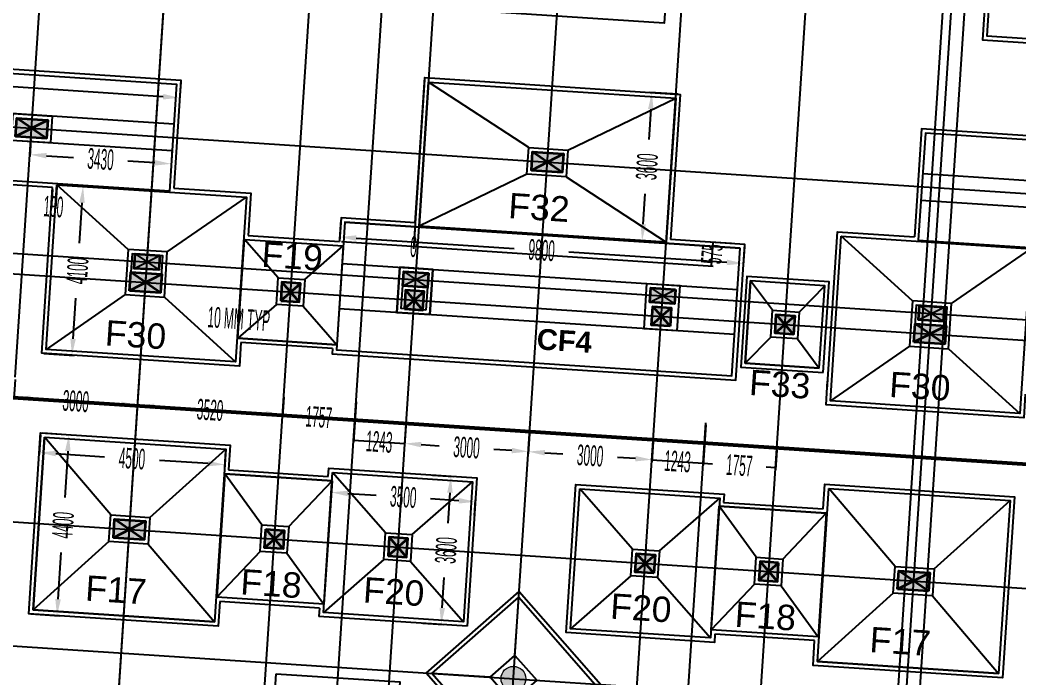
# Model space of a CAD drawing. Header units: millimetres. Extents: x -3092162 to 4513894, y -12317808 to 1849994.
# Drawn here: x 434178.37 to 434202.59, y -5893687.68 to -5893671.73 of the extents above; entities that cross this region are included whole.
import ezdxf

# ---------------------------------------------------------------- set-up
doc = ezdxf.new("R2010")
doc.units = ezdxf.units.MM
doc.header["$LTSCALE"] = 2
doc.header["$MEASUREMENT"] = 0
doc.header["$PDMODE"] = 34
doc.header["$PDSIZE"] = 500
doc.layers.add('cent lines', color=161, linetype='Continuous')
doc.layers.add('sree dim', color=7, linetype='Continuous')
for name, color, linetype, lineweight in [('col 1', 11, 'Continuous', 20), ('coloumn', 10, 'Continuous', 35), ('FOUNDATIONS', 250, 'Continuous', 25), ('LINE', 250, 'Continuous', 20)]:
    doc.layers.add(name, color=color, linetype=linetype, lineweight=lineweight)
doc.styles.add('250', font='ARIALN.TTF', dxfattribs={"width": 0.5, "height": 150})
doc.styles.add('style3', font='arialbi.ttf')
doc.dimstyles.new('250', dxfattribs={"dimscale": 0, "dimtxt": 150, "dimasz": 50, "dimexe": 50, "dimexo": 50, "dimgap": 50, "dimtad": 1, "dimdec": 0, "dimzin": 0, "dimdsep": 46, "dimtxsty": '250', "dimblk": 'OBLIQUE', "dimcen": 100, "dimdle": 50, "dimclrd": 256, "dimclre": 256, "dimclrt": 256, "dimadec": 0, "dimazin": 2, "dimtfac": 1, "dimtdec": 0, "dimtofl": 0, "dimtmove": 1, "dimatfit": 0, "dimfxl": 50, "dimtolj": 1, "dimtzin": 0, "dimlwd": -1, "dimlwe": -1, "dimarcsym": 1})

# ---------------------------------------------------------------- blocks, each defined once
blk = doc.blocks.new('2')
at = {"layer": 'coloumn', "ltscale": 100}
blk.add_hatch(color=252, dxfattribs=at).paths.add_polyline_path([(-2341844.5, -6255844), (-2341394.5, -6255844), (-2341394.5, -6255394), (-2341844.5, -6255394)])
at = {"layer": 'coloumn', "color": 252, "ltscale": 100}
for p, q in [((-2341844.5, -6255394), (-2341394.5, -6255844)), ((-2341394.5, -6255394), (-2341844.5, -6255844))]:
    blk.add_line(p, q, dxfattribs=at)
blk.add_lwpolyline([(-2341844.5, -6255844), (-2341394.5, -6255844), (-2341394.5, -6255394), (-2341844.5, -6255394)], close=True, dxfattribs=at)
blk = doc.blocks.new('A$C59DD3E4C')
at = {"layer": 'coloumn', "ltscale": 100}
blk.add_hatch(color=252, dxfattribs=at).paths.add_polyline_path([(450, 750), (0, 750), (0, 0), (450, 0)])
at = {"layer": 'coloumn', "color": 252, "ltscale": 100}
for p, q in [((0, 750), (450, 750)), ((0, 0), (0, 750)), ((450, 750), (450, 0)), ((450, 0), (0, 0))]:
    blk.add_line(p, q, dxfattribs=at)
blk.add_lwpolyline([(450, 750), (0, 0), (0, 750), (450, 0)], dxfattribs=at)
blk = doc.blocks.new('1')
at = {"layer": 'coloumn', "ltscale": 100}
blk.add_hatch(color=256, dxfattribs=at).paths.add_polyline_path([(-2340612, -6246414), (-2340262, -6246414), (-2340262, -6245814), (-2340612, -6245814)])
at = {"layer": 'coloumn', "lineweight": 25, "ltscale": 100}
for p, q in [((-2340262, -6245814), (-2340612, -6246414)), ((-2340612, -6245814), (-2340262, -6246414))]:
    blk.add_line(p, q, dxfattribs=at)
at = {"layer": 'coloumn', "ltscale": 100}
blk.add_lwpolyline([(-2340612, -6246414), (-2340262, -6246414), (-2340262, -6245814), (-2340612, -6245814)], close=True, dxfattribs=at)
blk = doc.blocks.new('*D407')
at = {"layer": 'Defpoints', "color": 0, "linetype": 'Continuous', "ltscale": 100, "transparency": 16777216}
for p in [(-2362016, -7841974), (-2365516, -7842354), (-2362016, -7842354)]:
    blk.add_point(p, dxfattribs=at)
at = {"layer": 'FOUNDATIONS', "ltscale": 100, "transparency": 16777216}
for p, q in [((-2365516, -7842304), (-2365516, -7841924)), ((-2362016, -7842304), (-2362016, -7841924)), ((-2365116, -7841974), (-2364428, -7841974)), ((-2362416, -7841974), (-2363104, -7841974))]:
    blk.add_line(p, q, dxfattribs=at)
at = {"layer": 'FOUNDATIONS', "linetype": 'Continuous', "ltscale": 100, "transparency": 16777216}
for points in [[(-2365116, -7841907), (-2365116, -7842041), (-2365516, -7841974)], [(-2362416, -7841907), (-2362416, -7842041), (-2362016, -7841974)]]:
    blk.add_solid(points, dxfattribs=at)
at = {"layer": 'FOUNDATIONS', "linetype": 'Continuous', "lineweight": 25, "ltscale": 100, "transparency": 16777216, "insert": (-2363766, -7841974), "char_height": 500, "attachment_point": 5, "style": '250'}
blk.add_mtext('\\A1;3500', dxfattribs=at)
blk = doc.blocks.new('*D408')
at = {"layer": 'Defpoints', "color": 0, "linetype": 'Continuous', "ltscale": 100, "transparency": 16777216}
for p in [(-2363148, -7841393), (-2363148, -7844993), (-2362648, -7844993)]:
    blk.add_point(p, dxfattribs=at)
at = {"layer": 'FOUNDATIONS', "ltscale": 100, "transparency": 16777216}
for p, q in [((-2363098, -7841393), (-2362598, -7841393)), ((-2362648, -7841793), (-2362648, -7842531)), ((-2362648, -7844593), (-2362648, -7843855)), ((-2363098, -7844993), (-2362598, -7844993))]:
    blk.add_line(p, q, dxfattribs=at)
at = {"layer": 'FOUNDATIONS', "linetype": 'Continuous', "ltscale": 100, "transparency": 16777216}
for points in [[(-2362715, -7841793), (-2362582, -7841793), (-2362648, -7841393)], [(-2362715, -7844593), (-2362582, -7844593), (-2362648, -7844993)]]:
    blk.add_solid(points, dxfattribs=at)
at = {"layer": 'FOUNDATIONS', "linetype": 'Continuous', "lineweight": 25, "ltscale": 100, "transparency": 16777216, "insert": (-2362648, -7843193), "char_height": 500, "attachment_point": 5, "rotation": 90, "style": '250'}
blk.add_mtext('\\A1;3600', dxfattribs=at)
blk = doc.blocks.new('*D457')
at = {"layer": 'Defpoints', "color": 0, "linetype": 'Continuous', "ltscale": 100, "transparency": 16777216}
for p in [(-2372636, -7840993), (-2368136, -7841093), (-2368136, -7841473)]:
    blk.add_point(p, dxfattribs=at)
at = {"layer": 'FOUNDATIONS', "ltscale": 100, "transparency": 16777216}
for p, q in [((-2372636, -7841043), (-2372636, -7841523)), ((-2368136, -7841143), (-2368136, -7841523)), ((-2372236, -7841473), (-2371054, -7841473)), ((-2368536, -7841473), (-2369718, -7841473))]:
    blk.add_line(p, q, dxfattribs=at)
at = {"layer": 'FOUNDATIONS', "linetype": 'Continuous', "ltscale": 100, "transparency": 16777216}
for points in [[(-2372236, -7841406), (-2372236, -7841540), (-2372636, -7841473)], [(-2368536, -7841406), (-2368536, -7841540), (-2368136, -7841473)]]:
    blk.add_solid(points, dxfattribs=at)
at = {"layer": 'FOUNDATIONS', "linetype": 'Continuous', "lineweight": 25, "ltscale": 100, "transparency": 16777216, "insert": (-2370386, -7841473), "char_height": 500, "attachment_point": 5, "style": '250'}
blk.add_mtext('\\A1;4500', dxfattribs=at)
blk = doc.blocks.new('*D458')
at = {"layer": 'Defpoints', "color": 0, "linetype": 'Continuous', "ltscale": 100, "transparency": 16777216}
for p in [(-2372636, -7840993), (-2372636, -7845393), (-2371950, -7845393)]:
    blk.add_point(p, dxfattribs=at)
at = {"layer": 'FOUNDATIONS', "ltscale": 100, "transparency": 16777216}
for p, q in [((-2372586, -7840993), (-2371900, -7840993)), ((-2371950, -7841393), (-2371950, -7842525)), ((-2371950, -7844993), (-2371950, -7843861)), ((-2372586, -7845393), (-2371900, -7845393))]:
    blk.add_line(p, q, dxfattribs=at)
at = {"layer": 'FOUNDATIONS', "linetype": 'Continuous', "ltscale": 100, "transparency": 16777216}
for points in [[(-2372017, -7841393), (-2371883, -7841393), (-2371950, -7840993)], [(-2372017, -7844993), (-2371883, -7844993), (-2371950, -7845393)]]:
    blk.add_solid(points, dxfattribs=at)
at = {"layer": 'FOUNDATIONS', "linetype": 'Continuous', "lineweight": 25, "ltscale": 100, "transparency": 16777216, "insert": (-2371950, -7843193), "char_height": 500, "attachment_point": 5, "rotation": 90, "style": '250'}
blk.add_mtext('\\A1;4400', dxfattribs=at)
blk = doc.blocks.new('*D569')
at = {"layer": 'Defpoints', "color": 0, "linetype": 'Continuous', "ltscale": 100, "transparency": 16777216}
for p in [(-2372736, -7835043), (-2372636, -7834968), (-2372736, -7835505)]:
    blk.add_point(p, dxfattribs=at)
at = {"layer": 'FOUNDATIONS', "ltscale": 100, "transparency": 16777216}
for p, q in [((-2372736, -7835093), (-2372736, -7835555)), ((-2372636, -7835018), (-2372636, -7835555)), ((-2372636, -7835505), (-2372736, -7835505))]:
    blk.add_line(p, q, dxfattribs=at)
at = {"layer": 'FOUNDATIONS', "linetype": 'Continuous', "lineweight": 25, "ltscale": 100, "transparency": 16777216, "insert": (-2372686, -7835505), "char_height": 500, "attachment_point": 5, "style": '250'}
blk.add_mtext('\\A1;100', dxfattribs=at)
blk = doc.blocks.new('*D570')
at = {"layer": 'Defpoints', "color": 0, "linetype": 'Continuous', "ltscale": 100, "transparency": 16777216}
for p in [(-2372636, -7834968), (-2372736, -7839068), (-2372002, -7839068)]:
    blk.add_point(p, dxfattribs=at)
at = {"layer": 'FOUNDATIONS', "ltscale": 100, "transparency": 16777216}
for p, q in [((-2372586, -7834968), (-2371952, -7834968)), ((-2372002, -7835368), (-2372002, -7836350)), ((-2372002, -7838668), (-2372002, -7837686)), ((-2372686, -7839068), (-2371952, -7839068))]:
    blk.add_line(p, q, dxfattribs=at)
at = {"layer": 'FOUNDATIONS', "linetype": 'Continuous', "ltscale": 100, "transparency": 16777216}
for points in [[(-2372068, -7835368), (-2371935, -7835368), (-2372002, -7834968)], [(-2372068, -7838668), (-2371935, -7838668), (-2372002, -7839068)]]:
    blk.add_solid(points, dxfattribs=at)
at = {"layer": 'FOUNDATIONS', "linetype": 'Continuous', "lineweight": 25, "ltscale": 100, "transparency": 16777216, "insert": (-2372002, -7837018), "char_height": 500, "attachment_point": 5, "rotation": 90, "style": '250'}
blk.add_mtext('\\A1;4100', dxfattribs=at)
blk = doc.blocks.new('*D571')
at = {"layer": 'Defpoints', "color": 0, "linetype": 'Continuous', "ltscale": 100, "transparency": 16777216}
for p in [(-2363916, -7831793), (-2363916, -7835318), (-2363916, -7835903)]:
    blk.add_point(p, dxfattribs=at)
at = {"layer": 'FOUNDATIONS', "ltscale": 100, "transparency": 16777216}
for p in [(-2363916, -7831843), (-2363916, -7835368)]:
    blk.add_line(p, (-2363916, -7835953), dxfattribs=at)
at = {"layer": 'FOUNDATIONS', "linetype": 'Continuous', "lineweight": 25, "ltscale": 100, "transparency": 16777216, "insert": (-2363916, -7835903), "char_height": 500, "attachment_point": 5, "style": '250'}
blk.add_mtext('\\A1;0', dxfattribs=at)
blk = doc.blocks.new('*D429')
at = {"layer": 'Defpoints', "color": 0, "linetype": 'Continuous', "ltscale": 100, "transparency": 16777216}
for p in [(-2357716, -7831793), (-2358402, -7835393), (-2357816, -7835393)]:
    blk.add_point(p, dxfattribs=at)
at = {"layer": 'FOUNDATIONS', "ltscale": 100, "transparency": 16777216}
for p, q in [((-2357766, -7831793), (-2358452, -7831793)), ((-2358402, -7832193), (-2358402, -7832931)), ((-2358402, -7834993), (-2358402, -7834255)), ((-2357866, -7835393), (-2358452, -7835393))]:
    blk.add_line(p, q, dxfattribs=at)
at = {"layer": 'FOUNDATIONS', "linetype": 'Continuous', "ltscale": 100, "transparency": 16777216}
for points in [[(-2358468, -7832193), (-2358335, -7832193), (-2358402, -7831793)], [(-2358468, -7834993), (-2358335, -7834993), (-2358402, -7835393)]]:
    blk.add_solid(points, dxfattribs=at)
at = {"layer": 'FOUNDATIONS', "linetype": 'Continuous', "lineweight": 25, "ltscale": 100, "transparency": 16777216, "insert": (-2358402, -7833593), "char_height": 500, "attachment_point": 5, "rotation": 90, "style": '250'}
blk.add_mtext('\\A1;3600', dxfattribs=at)
blk = doc.blocks.new('*D434')
at = {"layer": 'Defpoints', "color": 0, "linetype": 'Continuous', "ltscale": 100, "transparency": 16777216}
for p in [(-2373336, -7833868), (-2369906, -7833868), (-2369906, -7834282)]:
    blk.add_point(p, dxfattribs=at)
at = {"layer": 'FOUNDATIONS', "ltscale": 100, "transparency": 16777216}
for p, q in [((-2373336, -7833918), (-2373336, -7834332)), ((-2369906, -7833918), (-2369906, -7834332)), ((-2372936, -7834282), (-2372283, -7834282)), ((-2370306, -7834282), (-2370959, -7834282))]:
    blk.add_line(p, q, dxfattribs=at)
at = {"layer": 'FOUNDATIONS', "linetype": 'Continuous', "ltscale": 100, "transparency": 16777216}
for points in [[(-2372936, -7834216), (-2372936, -7834349), (-2373336, -7834282)], [(-2370306, -7834216), (-2370306, -7834349), (-2369906, -7834282)]]:
    blk.add_solid(points, dxfattribs=at)
at = {"layer": 'FOUNDATIONS', "linetype": 'Continuous', "lineweight": 25, "ltscale": 100, "transparency": 16777216, "insert": (-2371621, -7834282), "char_height": 500, "attachment_point": 5, "style": '250'}
blk.add_mtext('\\A1;3430', dxfattribs=at)
blk = doc.blocks.new('*D435')
at = {"layer": 'Defpoints', "color": 0, "linetype": 'Continuous', "ltscale": 100, "transparency": 16777216}
for p in [(-2380006, -7832243), (-2369806, -7832243), (-2369806, -7832670)]:
    blk.add_point(p, dxfattribs=at)
at = {"layer": 'FOUNDATIONS', "ltscale": 100, "transparency": 16777216}
for p, q in [((-2380006, -7832293), (-2380006, -7832720)), ((-2369806, -7832293), (-2369806, -7832720)), ((-2379606, -7832670), (-2375716, -7832670)), ((-2370206, -7832670), (-2374096, -7832670))]:
    blk.add_line(p, q, dxfattribs=at)
at = {"layer": 'FOUNDATIONS', "linetype": 'Continuous', "ltscale": 100, "transparency": 16777216}
for points in [[(-2379606, -7832604), (-2379606, -7832737), (-2380006, -7832670)], [(-2370206, -7832604), (-2370206, -7832737), (-2369806, -7832670)]]:
    blk.add_solid(points, dxfattribs=at)
at = {"layer": 'FOUNDATIONS', "linetype": 'Continuous', "lineweight": 25, "ltscale": 100, "transparency": 16777216, "insert": (-2374906, -7832670), "char_height": 500, "attachment_point": 5, "style": '250'}
blk.add_mtext('\\A1;10200', dxfattribs=at)
blk = doc.blocks.new('*D439')
at = {"layer": 'Defpoints', "color": 0, "linetype": 'Continuous', "ltscale": 100, "transparency": 16777216}
for p in [(-2365716, -7835318), (-2355916, -7835318), (-2365716, -7835783)]:
    blk.add_point(p, dxfattribs=at)
at = {"layer": 'FOUNDATIONS', "ltscale": 100, "transparency": 16777216}
for p, q in [((-2365716, -7835368), (-2365716, -7835833)), ((-2355916, -7835368), (-2355916, -7835833)), ((-2365316, -7835783), (-2361480, -7835783)), ((-2356316, -7835783), (-2360152, -7835783))]:
    blk.add_line(p, q, dxfattribs=at)
at = {"layer": 'FOUNDATIONS', "linetype": 'Continuous', "ltscale": 100, "transparency": 16777216}
for points in [[(-2365316, -7835716), (-2365316, -7835850), (-2365716, -7835783)], [(-2356316, -7835716), (-2356316, -7835850), (-2355916, -7835783)]]:
    blk.add_solid(points, dxfattribs=at)
at = {"layer": 'FOUNDATIONS', "linetype": 'Continuous', "lineweight": 25, "ltscale": 100, "transparency": 16777216, "insert": (-2360816, -7835783), "char_height": 500, "attachment_point": 5, "style": '250'}
blk.add_mtext('\\A1;9800', dxfattribs=at)
blk = doc.blocks.new('*D440')
at = {"layer": 'Defpoints', "color": 0, "linetype": 'Continuous', "ltscale": 100, "transparency": 16777216}
for p in [(-2356184, -7835318), (-2365716, -7835893), (-2356694, -7835893)]:
    blk.add_point(p, dxfattribs=at)
at = {"layer": 'FOUNDATIONS', "ltscale": 100, "transparency": 16777216}
for p, q in [((-2356234, -7835318), (-2356744, -7835318)), ((-2356694, -7835318), (-2356694, -7835893)), ((-2365666, -7835893), (-2356644, -7835893))]:
    blk.add_line(p, q, dxfattribs=at)
at = {"layer": 'FOUNDATIONS', "linetype": 'Continuous', "lineweight": 25, "ltscale": 100, "transparency": 16777216, "insert": (-2356694, -7835605), "char_height": 500, "attachment_point": 5, "rotation": 90, "style": '250'}
blk.add_mtext('\\A1;575', dxfattribs=at)
blk = doc.blocks.new('*D412')
at = {"layer": 'Defpoints', "color": 0, "linetype": 'Continuous', "ltscale": 100, "transparency": 16777216}
for p in [(-2368036, -7837685), (-2368016, -7837685), (-2368036, -7837928)]:
    blk.add_point(p, dxfattribs=at)
at = {"layer": 'FOUNDATIONS', "ltscale": 100, "transparency": 16777216}
for p, q in [((-2368036, -7837735), (-2368036, -7837978)), ((-2368016, -7837735), (-2368016, -7837978)), ((-2368016, -7837928), (-2368036, -7837928))]:
    blk.add_line(p, q, dxfattribs=at)
at = {"layer": 'FOUNDATIONS', "linetype": 'Continuous', "lineweight": 25, "ltscale": 100, "transparency": 16777216, "insert": (-2368026, -7837928), "char_height": 500, "attachment_point": 5, "style": '250'}
blk.add_mtext('\\A1;10 MM TYP', dxfattribs=at)
blk = doc.blocks.new('DOME')
at = {"layer": 'col 1', "ltscale": 100}
for points in [[(-2346453, -6873151), (-2346453, -6872701), (-2347203, -6872701), (-2347203, -6873151)], [(-2343533, -6873151), (-2343083, -6873151), (-2343083, -6872701), (-2343533, -6872701)], [(-2340533, -6873151), (-2340083, -6873151), (-2340083, -6872701), (-2340533, -6872701)], [(-2334083, -6873151), (-2334533, -6873151), (-2334533, -6872701), (-2334083, -6872701)], [(-2331083, -6873151), (-2331533, -6873151), (-2331533, -6872701), (-2331083, -6872701)], [(-2327413, -6873151), (-2327413, -6872701), (-2328163, -6872701), (-2328163, -6873151)], [(-2346453, -6879151), (-2346453, -6878701), (-2347203, -6878701), (-2347203, -6879151)], [(-2343533, -6878701), (-2343083, -6878701), (-2343083, -6879151), (-2343533, -6879151)], [(-2340533, -6879151), (-2340083, -6879151), (-2340083, -6878701), (-2340533, -6878701)], [(-2334083, -6879151), (-2334533, -6879151), (-2334533, -6878701), (-2334083, -6878701)], [(-2331083, -6878701), (-2331533, -6878701), (-2331533, -6879151), (-2331083, -6879151)], [(-2327413, -6879151), (-2327413, -6878701), (-2328163, -6878701), (-2328163, -6879151)]]:
    blk.add_hatch(color=256, dxfattribs=at).paths.add_polyline_path(points)
h = blk.add_hatch(color=256, dxfattribs=at)
edge = h.paths.add_edge_path()
edge.add_arc((-2337308, -6881926), 300, 0, 360)
for p, q in [((-2347203, -6873151), (-2347203, -6872701)), ((-2347203, -6872701), (-2346453, -6872701)), ((-2346453, -6873151), (-2347203, -6872701)), ((-2347203, -6872701), (-2346453, -6872701)), ((-2346453, -6872701), (-2347203, -6873151)), ((-2346453, -6872701), (-2346453, -6873151)), ((-2343533, -6872701), (-2343083, -6873151)), ((-2343083, -6872701), (-2343533, -6873151)), ((-2343083, -6872701), (-2343533, -6872701)), ((-2343533, -6872701), (-2343533, -6873151)), ((-2343083, -6873151), (-2343083, -6872701)), ((-2340533, -6872701), (-2340083, -6873151)), ((-2340083, -6872701), (-2340533, -6873151)), ((-2340083, -6872701), (-2340533, -6872701)), ((-2340533, -6872701), (-2340533, -6873151)), ((-2340083, -6873151), (-2340083, -6872701)), ((-2334083, -6872701), (-2334533, -6873151)), ((-2334533, -6872701), (-2334083, -6873151)), ((-2334533, -6873151), (-2334533, -6872701)), ((-2334533, -6872701), (-2334083, -6872701)), ((-2334083, -6872701), (-2334083, -6873151)), ((-2331083, -6872701), (-2331533, -6873151)), ((-2331533, -6872701), (-2331083, -6873151)), ((-2331533, -6873151), (-2331533, -6872701)), ((-2331533, -6872701), (-2331083, -6872701)), ((-2331083, -6872701), (-2331083, -6873151)), ((-2328163, -6873151), (-2328163, -6872701)), ((-2328163, -6872701), (-2327413, -6872701)), ((-2327413, -6873151), (-2328163, -6872701)), ((-2328163, -6872701), (-2327413, -6872701)), ((-2327413, -6872701), (-2328163, -6873151)), ((-2327413, -6872701), (-2327413, -6873151)), ((-2346453, -6873151), (-2347203, -6873151)), ((-2343533, -6873151), (-2343083, -6873151)), ((-2340533, -6873151), (-2340083, -6873151)), ((-2334083, -6873151), (-2334533, -6873151)), ((-2331083, -6873151), (-2331533, -6873151)), ((-2327413, -6873151), (-2328163, -6873151)), ((-2347203, -6879151), (-2347203, -6878701)), ((-2347203, -6878701), (-2346453, -6878701)), ((-2346453, -6879151), (-2347203, -6878701)), ((-2347203, -6878701), (-2346453, -6878701)), ((-2346453, -6878701), (-2347203, -6879151)), ((-2346453, -6878701), (-2346453, -6879151)), ((-2343533, -6879151), (-2343083, -6878701)), ((-2343083, -6879151), (-2343533, -6878701)), ((-2343533, -6878701), (-2343083, -6878701)), ((-2343533, -6879151), (-2343533, -6878701)), ((-2343083, -6878701), (-2343083, -6879151)), ((-2340533, -6878701), (-2340083, -6879151)), ((-2340083, -6878701), (-2340533, -6879151)), ((-2340083, -6878701), (-2340533, -6878701)), ((-2340533, -6878701), (-2340533, -6879151)), ((-2340083, -6879151), (-2340083, -6878701)), ((-2334083, -6878701), (-2334533, -6879151)), ((-2334533, -6878701), (-2334083, -6879151)), ((-2334533, -6879151), (-2334533, -6878701)), ((-2334533, -6878701), (-2334083, -6878701)), ((-2334083, -6878701), (-2334083, -6879151)), ((-2331083, -6879151), (-2331533, -6878701)), ((-2331533, -6879151), (-2331083, -6878701)), ((-2331083, -6878701), (-2331533, -6878701)), ((-2331533, -6878701), (-2331533, -6879151)), ((-2331083, -6879151), (-2331083, -6878701)), ((-2328163, -6879151), (-2328163, -6878701)), ((-2328163, -6878701), (-2327413, -6878701)), ((-2327413, -6879151), (-2328163, -6878701)), ((-2328163, -6878701), (-2327413, -6878701)), ((-2327413, -6878701), (-2328163, -6879151)), ((-2327413, -6878701), (-2327413, -6879151)), ((-2346453, -6879151), (-2347203, -6879151)), ((-2343083, -6879151), (-2343533, -6879151)), ((-2340533, -6879151), (-2340083, -6879151)), ((-2334083, -6879151), (-2334533, -6879151)), ((-2331533, -6879151), (-2331083, -6879151)), ((-2327413, -6879151), (-2328163, -6879151)), ((-2337308, -6882026), (-2337308, -6881826))]:
    blk.add_line(p, q, dxfattribs=at)
blk.add_circle((-2337308, -6881926), 300, dxfattribs=at)
blk = doc.blocks.new('*D543')
at = {"layer": 'Defpoints', "color": 0, "linetype": 'Continuous', "ltscale": 100, "transparency": 16777216}
for p in [(-2373336, -7839693), (-2373336, -7840175), (-2370336, -7840175)]:
    blk.add_point(p, dxfattribs=at)
at = {"layer": 'sree dim', "ltscale": 100, "transparency": 16777216}
for p, q in [((-2373336, -7839743), (-2373336, -7840225)), ((-2372936, -7840175), (-2372498, -7840175)), ((-2370736, -7840175), (-2371174, -7840175))]:
    blk.add_line(p, q, dxfattribs=at)
at = {"layer": 'sree dim', "linetype": 'Continuous', "ltscale": 100, "transparency": 16777216}
for points in [[(-2372936, -7840109), (-2372936, -7840242), (-2373336, -7840175)], [(-2370736, -7840109), (-2370736, -7840242), (-2370336, -7840175)]]:
    blk.add_solid(points, dxfattribs=at)
at = {"layer": 'sree dim', "linetype": 'Continuous', "lineweight": 25, "ltscale": 100, "transparency": 16777216, "insert": (-2371836, -7840175), "char_height": 500, "attachment_point": 5, "style": '250'}
blk.add_mtext('\\A1;3000', dxfattribs=at)
blk = doc.blocks.new('*D544')
at = {"layer": 'Defpoints', "color": 0, "linetype": 'Continuous', "ltscale": 100, "transparency": 16777216}
for p in [(-2373336, -7839693), (-2370336, -7840175), (-2370336, -7840175)]:
    blk.add_point(p, dxfattribs=at)
at = {"layer": 'sree dim', "ltscale": 100, "transparency": 16777216}
for p, q in [((-2373336, -7839743), (-2373336, -7840225)), ((-2372936, -7840175), (-2372498, -7840175)), ((-2370736, -7840175), (-2371174, -7840175))]:
    blk.add_line(p, q, dxfattribs=at)
at = {"layer": 'sree dim', "linetype": 'Continuous', "ltscale": 100, "transparency": 16777216}
for points in [[(-2372936, -7840109), (-2372936, -7840242), (-2373336, -7840175)], [(-2370736, -7840109), (-2370736, -7840242), (-2370336, -7840175)]]:
    blk.add_solid(points, dxfattribs=at)
at = {"layer": 'sree dim', "linetype": 'Continuous', "lineweight": 25, "ltscale": 100, "transparency": 16777216, "insert": (-2371836, -7840175), "char_height": 500, "attachment_point": 5, "style": '250'}
blk.add_mtext('\\A1;3000', dxfattribs=at)
blk = doc.blocks.new('*D545')
at = {"layer": 'Defpoints', "color": 0, "linetype": 'Continuous', "ltscale": 100, "transparency": 16777216}
for p in [(-2366816, -7839693), (-2370336, -7840175), (-2366816, -7840175)]:
    blk.add_point(p, dxfattribs=at)
at = {"layer": 'sree dim', "ltscale": 100, "transparency": 16777216}
for p, q in [((-2366816, -7839743), (-2366816, -7840225)), ((-2369936, -7840175), (-2369238, -7840175)), ((-2367216, -7840175), (-2367914, -7840175))]:
    blk.add_line(p, q, dxfattribs=at)
at = {"layer": 'sree dim', "linetype": 'Continuous', "ltscale": 100, "transparency": 16777216}
for points in [[(-2369936, -7840109), (-2369936, -7840242), (-2370336, -7840175)], [(-2367216, -7840109), (-2367216, -7840242), (-2366816, -7840175)]]:
    blk.add_solid(points, dxfattribs=at)
at = {"layer": 'sree dim', "linetype": 'Continuous', "lineweight": 25, "ltscale": 100, "transparency": 16777216, "insert": (-2368576, -7840175), "char_height": 500, "attachment_point": 5, "style": '250'}
blk.add_mtext('\\A1;3520', dxfattribs=at)
blk = doc.blocks.new('*D419')
at = {"layer": 'Defpoints', "color": 0, "linetype": 'Continuous', "ltscale": 100, "transparency": 16777216}
for p in [(-2366816, -7839693), (-2365059, -7839693), (-2365059, -7840175)]:
    blk.add_point(p, dxfattribs=at)
at = {"layer": 'sree dim', "ltscale": 100, "transparency": 16777216}
for p, q in [((-2366816, -7839743), (-2366816, -7840225)), ((-2365059, -7839743), (-2365059, -7840225)), ((-2366816, -7840175), (-2366589, -7840175)), ((-2365059, -7840175), (-2365286, -7840175))]:
    blk.add_line(p, q, dxfattribs=at)
at = {"layer": 'sree dim', "linetype": 'Continuous', "lineweight": 25, "ltscale": 100, "transparency": 16777216, "insert": (-2365937, -7840175), "char_height": 500, "attachment_point": 5, "style": '250'}
blk.add_mtext('\\A1;1757', dxfattribs=at)
blk = doc.blocks.new('*D546')
at = {"layer": 'Defpoints', "color": 0, "linetype": 'Continuous', "ltscale": 100, "transparency": 16777216}
for p in [(-2365059, -7839693), (-2363816, -7840193), (-2363816, -7840675)]:
    blk.add_point(p, dxfattribs=at)
at = {"layer": 'sree dim', "ltscale": 100, "transparency": 16777216}
for p, q in [((-2365059, -7839743), (-2365059, -7840725)), ((-2363816, -7840243), (-2363816, -7840725)), ((-2365059, -7840675), (-2363816, -7840675))]:
    blk.add_line(p, q, dxfattribs=at)
at = {"layer": 'sree dim', "linetype": 'Continuous', "lineweight": 25, "ltscale": 100, "transparency": 16777216, "insert": (-2364437, -7840675), "char_height": 500, "attachment_point": 5, "style": '250'}
blk.add_mtext('\\A1;1243', dxfattribs=at)
blk = doc.blocks.new('*D547')
at = {"layer": 'Defpoints', "color": 0, "linetype": 'Continuous', "ltscale": 100, "transparency": 16777216}
for p in [(-2363816, -7840193), (-2360816, -7840193), (-2360816, -7840675)]:
    blk.add_point(p, dxfattribs=at)
at = {"layer": 'sree dim', "ltscale": 100, "transparency": 16777216}
for p, q in [((-2363816, -7840243), (-2363816, -7840725)), ((-2360816, -7840243), (-2360816, -7840725)), ((-2363416, -7840675), (-2362978, -7840675)), ((-2361216, -7840675), (-2361654, -7840675))]:
    blk.add_line(p, q, dxfattribs=at)
at = {"layer": 'sree dim', "linetype": 'Continuous', "ltscale": 100, "transparency": 16777216}
for points in [[(-2363416, -7840609), (-2363416, -7840742), (-2363816, -7840675)], [(-2361216, -7840609), (-2361216, -7840742), (-2360816, -7840675)]]:
    blk.add_solid(points, dxfattribs=at)
at = {"layer": 'sree dim', "linetype": 'Continuous', "lineweight": 25, "ltscale": 100, "transparency": 16777216, "insert": (-2362316, -7840675), "char_height": 500, "attachment_point": 5, "style": '250'}
blk.add_mtext('\\A1;3000', dxfattribs=at)
blk = doc.blocks.new('*D548')
at = {"layer": 'Defpoints', "color": 0, "linetype": 'Continuous', "ltscale": 100, "transparency": 16777216}
for p in [(-2360816, -7840193), (-2357816, -7840193), (-2357816, -7840675)]:
    blk.add_point(p, dxfattribs=at)
at = {"layer": 'sree dim', "ltscale": 100, "transparency": 16777216}
for p, q in [((-2360816, -7840243), (-2360816, -7840725)), ((-2357816, -7840243), (-2357816, -7840725)), ((-2360416, -7840675), (-2359978, -7840675)), ((-2358216, -7840675), (-2358654, -7840675))]:
    blk.add_line(p, q, dxfattribs=at)
at = {"layer": 'sree dim', "linetype": 'Continuous', "ltscale": 100, "transparency": 16777216}
for points in [[(-2360416, -7840609), (-2360416, -7840742), (-2360816, -7840675)], [(-2358216, -7840609), (-2358216, -7840742), (-2357816, -7840675)]]:
    blk.add_solid(points, dxfattribs=at)
at = {"layer": 'sree dim', "linetype": 'Continuous', "lineweight": 25, "ltscale": 100, "transparency": 16777216, "insert": (-2359316, -7840675), "char_height": 500, "attachment_point": 5, "style": '250'}
blk.add_mtext('\\A1;3000', dxfattribs=at)
blk = doc.blocks.new('*D549')
at = {"layer": 'Defpoints', "color": 0, "linetype": 'Continuous', "ltscale": 100, "transparency": 16777216}
for p in [(-2356573, -7839693), (-2357816, -7840193), (-2356573, -7840675)]:
    blk.add_point(p, dxfattribs=at)
at = {"layer": 'sree dim', "ltscale": 100, "transparency": 16777216}
for p, q in [((-2356573, -7839743), (-2356573, -7840725)), ((-2357816, -7840243), (-2357816, -7840725)), ((-2357816, -7840675), (-2356573, -7840675))]:
    blk.add_line(p, q, dxfattribs=at)
at = {"layer": 'sree dim', "linetype": 'Continuous', "lineweight": 25, "ltscale": 100, "transparency": 16777216, "insert": (-2357195, -7840675), "char_height": 500, "attachment_point": 5, "style": '250'}
blk.add_mtext('\\A1;1243', dxfattribs=at)
blk = doc.blocks.new('*D550')
at = {"layer": 'Defpoints', "color": 0, "linetype": 'Continuous', "ltscale": 100, "transparency": 16777216}
for p in [(-2356573, -7839693), (-2354816, -7840193), (-2354816, -7840675)]:
    blk.add_point(p, dxfattribs=at)
at = {"layer": 'sree dim', "ltscale": 100, "transparency": 16777216}
for p, q in [((-2356573, -7839743), (-2356573, -7840725)), ((-2354816, -7840243), (-2354816, -7840725)), ((-2356573, -7840675), (-2356346, -7840675)), ((-2354816, -7840675), (-2355043, -7840675))]:
    blk.add_line(p, q, dxfattribs=at)
at = {"layer": 'sree dim', "linetype": 'Continuous', "lineweight": 25, "ltscale": 100, "transparency": 16777216, "insert": (-2355695, -7840675), "char_height": 500, "attachment_point": 5, "style": '250'}
blk.add_mtext('\\A1;1757', dxfattribs=at)
blk = doc.blocks.new('FKU')
at = {"layer": 'cent lines', "ltscale": 0.01}
for points in [[(-2373336.1, -7839692.9), (-2373336.1, -7811642.9)], [(-2370336.1, -7892742.9), (-2370336.1, -7811642.9)], [(-2365058.7, -7892742.9), (-2365058.7, -7811642.9)], [(-2363816.1, -7892742.9), (-2363816.1, -7811642.9)], [(-2360816.1, -7892742.9), (-2360816.1, -7811642.9)], [(-2357816.1, -7892742.9), (-2357816.1, -7811642.9)], [(-2354816.1, -7892742.9), (-2354816.1, -7811642.9)], [(-2366816.1, -7892742.9), (-2366816.1, -7812642.9)], [(-2351496.1, -7892742.9), (-2351496.1, -7812642.9)], [(-2351296.1, -7892742.9), (-2351296.1, -7812642.9)], [(-2350971.1, -7892742.9), (-2350971.1, -7812642.9)], [(-2370336.1, -7892742.9), (-2370336.1, -7818625.5)], [(-2404906.1, -7833642.9), (-2313726.1, -7833642.9)], [(-2404906.1, -7836692.9), (-2313726.1, -7836692.9)], [(-2404906.1, -7837192.9), (-2313726.1, -7837192.9)], [(-2356573.5, -7892742.9), (-2356573.5, -7839692.9)], [(-2404906.1, -7843192.9), (-2313726.1, -7843192.9)], [(-2404906.1, -7846192.9), (-2313726.1, -7846192.9)]]:
    blk.add_lwpolyline(points, dxfattribs=at)
at = {"layer": 'cent lines', "color": 1, "lineweight": 53, "ltscale": 0.01}
blk.add_lwpolyline([(-2314376.1, -7840192.9), (-2403906.1, -7840192.9), (-2403906.1, -7812642.9), (-2314376.1, -7812642.9)], close=True, dxfattribs=at)
at = {"layer": 'FOUNDATIONS', "linetype": 'Continuous', "lineweight": 25, "ltscale": 100}
for p, q in [((-2363816.1, -7831892.9), (-2363816.1, -7835392.9)), ((-2361291.1, -7833317.9), (-2363816.1, -7831892.9)), ((-2360341.1, -7833317.9), (-2357816.1, -7831892.9)), ((-2369906.1, -7833317.9), (-2379906.1, -7833317.9)), ((-2351726.1, -7833317.9), (-2341726.1, -7833317.9)), ((-2369906.1, -7833967.9), (-2379906.1, -7833967.9)), ((-2361291.1, -7833967.9), (-2363816.1, -7835392.9)), ((-2360341.1, -7833967.9), (-2357816.1, -7835392.9)), ((-2351726.1, -7833967.9), (-2341726.1, -7833967.9)), ((-2372636.1, -7834967.9), (-2368036.1, -7834967.9)), ((-2370811.1, -7836417.9), (-2372636.1, -7834967.9)), ((-2369861.1, -7836417.9), (-2368036.1, -7834967.9)), ((-2368036.1, -7834967.9), (-2368036.1, -7838967.9)), ((-2353596.1, -7834967.9), (-2348996.1, -7834967.9)), ((-2351771.1, -7836417.9), (-2353596.1, -7834967.9)), ((-2350821.1, -7836417.9), (-2348996.1, -7834967.9)), ((-2367141.1, -7836867.9), (-2368016.1, -7835992.9)), ((-2366491.1, -7836867.9), (-2365616.1, -7835992.9)), ((-2370811.1, -7837517.9), (-2372636.1, -7838967.9)), ((-2369861.1, -7837517.9), (-2368036.1, -7838967.9)), ((-2367141.1, -7837517.9), (-2368016.1, -7838392.9)), ((-2366491.1, -7837517.9), (-2365616.1, -7838392.9)), ((-2351771.1, -7837517.9), (-2353596.1, -7838967.9)), ((-2350821.1, -7837517.9), (-2348996.1, -7838967.9)), ((-2368016.1, -7838392.9), (-2365616.1, -7838392.9)), ((-2372536.1, -7841092.9), (-2372536.1, -7845292.9)), ((-2370811.1, -7842867.9), (-2372536.1, -7841092.9)), ((-2369861.1, -7842867.9), (-2368136.1, -7841092.9)), ((-2351771.1, -7842867.9), (-2353496.1, -7841092.9)), ((-2350821.1, -7842867.9), (-2349096.1, -7841092.9)), ((-2365516.1, -7841692.9), (-2368116.1, -7841692.9)), ((-2368116.1, -7841692.9), (-2368116.1, -7844692.9)), ((-2367141.1, -7842867.9), (-2368116.1, -7841692.9)), ((-2366491.1, -7842867.9), (-2365516.1, -7841692.9)), ((-2364141.1, -7842867.9), (-2365516.1, -7841492.9)), ((-2363491.1, -7842867.9), (-2362116.1, -7841492.9)), ((-2358141.1, -7842867.9), (-2359516.1, -7841492.9)), ((-2357491.1, -7842867.9), (-2356116.1, -7841492.9)), ((-2353516.1, -7841692.9), (-2356116.1, -7841692.9)), ((-2355141.1, -7842867.9), (-2356116.1, -7841692.9)), ((-2354491.1, -7842867.9), (-2353516.1, -7841692.9)), ((-2370811.1, -7843517.9), (-2372536.1, -7845292.9)), ((-2369861.1, -7843517.9), (-2368136.1, -7845292.9)), ((-2367141.1, -7843517.9), (-2368116.1, -7844692.9)), ((-2366491.1, -7843517.9), (-2365516.1, -7844692.9)), ((-2364141.1, -7843517.9), (-2365516.1, -7844892.9)), ((-2363491.1, -7843517.9), (-2362116.1, -7844892.9)), ((-2358141.1, -7843517.9), (-2359516.1, -7844892.9)), ((-2357491.1, -7843517.9), (-2356116.1, -7844892.9)), ((-2355141.1, -7843517.9), (-2356116.1, -7844692.9)), ((-2354491.1, -7843517.9), (-2353516.1, -7844692.9)), ((-2351771.1, -7843517.9), (-2353496.1, -7845292.9)), ((-2350821.1, -7843517.9), (-2349096.1, -7845292.9)), ((-2365616.1, -7844792.9), (-2365616.1, -7844992.9)), ((-2372536.1, -7845292.9), (-2368136.1, -7845292.9)), ((-2353496.1, -7845292.9), (-2349096.1, -7845292.9))]:
    blk.add_line(p, q, dxfattribs=at)
at = {"layer": 'FOUNDATIONS', "ltscale": 100}
for p, q in [((-2365616.1, -7835417.9), (-2356016.1, -7835417.9)), ((-2365616.1, -7835417.9), (-2356016.1, -7835417.9)), ((-2353816.1, -7838292.9), (-2353816.1, -7836092.9)), ((-2355716.1, -7838192.9), (-2355716.1, -7836192.9)), ((-2355141.1, -7836867.9), (-2355716.1, -7836192.9)), ((-2355716.1, -7838192.9), (-2355716.1, -7836192.9)), ((-2355716.1, -7836192.9), (-2355716.1, -7838192.9)), ((-2355141.1, -7836867.9), (-2355716.1, -7836192.9)), ((-2354491.1, -7836867.9), (-2353916.1, -7836192.9)), ((-2354491.1, -7836867.9), (-2353916.1, -7836192.9)), ((-2353916.1, -7838192.9), (-2353916.1, -7836192.9)), ((-2365616.1, -7836417.9), (-2356016.1, -7836417.9)), ((-2356016.1, -7837517.9), (-2365616.1, -7837517.9)), ((-2356016.1, -7837517.9), (-2365616.1, -7837517.9)), ((-2355141.1, -7837517.9), (-2355716.1, -7838192.9)), ((-2355141.1, -7837517.9), (-2355716.1, -7838192.9)), ((-2354491.1, -7837517.9), (-2353916.1, -7838192.9)), ((-2354491.1, -7837517.9), (-2353916.1, -7838192.9)), ((-2355816.1, -7838292.9), (-2353816.1, -7838292.9)), ((-2353916.1, -7838192.9), (-2355716.1, -7838192.9)), ((-2353916.1, -7838192.9), (-2355716.1, -7838192.9)), ((-2355716.1, -7838192.9), (-2353916.1, -7838192.9)), ((-2360816.1, -7844213), (-2358836.2, -7846192.9)), ((-2360816.1, -7845627.2), (-2360816.1, -7844213)), ((-2361381.8, -7846192.9), (-2362796, -7846192.9))]:
    blk.add_line(p, q, dxfattribs=at)
at = {"layer": 'FOUNDATIONS', "linetype": 'Continuous', "lineweight": 25, "ltscale": 100}
for points in [[(-2363416.1, -7825192.9), (-2358216.1, -7825192.9), (-2358216.1, -7830092.9), (-2363416.1, -7830092.9)], [(-2342096.1, -7825292.9), (-2350496.1, -7825292.9), (-2350496.1, -7829992.9), (-2342096.1, -7829992.9)], [(-2342196.1, -7825392.9), (-2350396.1, -7825392.9), (-2350396.1, -7829892.9), (-2342196.1, -7829892.9)], [(-2363816.1, -7831892.9), (-2357816.1, -7831892.9), (-2357816.1, -7835392.9), (-2363816.1, -7835392.9)], [(-2379906.1, -7832342.9), (-2369906.1, -7832342.9), (-2369906.1, -7834942.9), (-2379906.1, -7834942.9)], [(-2341726.1, -7832342.9), (-2351726.1, -7832342.9), (-2351726.1, -7834942.9), (-2341726.1, -7834942.9)], [(-2373811.1, -7833317.9), (-2372861.1, -7833317.9), (-2372861.1, -7833967.9), (-2373811.1, -7833967.9)], [(-2373711.1, -7833417.9), (-2372961.1, -7833417.9), (-2372961.1, -7833867.9), (-2373711.1, -7833867.9)], [(-2361291.1, -7833317.9), (-2360341.1, -7833317.9), (-2360341.1, -7833967.9), (-2361291.1, -7833967.9)], [(-2361191.1, -7833417.9), (-2360441.1, -7833417.9), (-2360441.1, -7833867.9), (-2361191.1, -7833867.9)], [(-2372636.1, -7834967.9), (-2368036.1, -7834967.9), (-2368036.1, -7838967.9), (-2372636.1, -7838967.9)], [(-2353596.1, -7834967.9), (-2348996.1, -7834967.9), (-2348996.1, -7838967.9), (-2353596.1, -7838967.9)], [(-2368016.1, -7835992.9), (-2365616.1, -7835992.9), (-2365616.1, -7838392.9), (-2368016.1, -7838392.9)], [(-2370811.1, -7837517.9), (-2369861.1, -7837517.9), (-2369861.1, -7836417.9), (-2370811.1, -7836417.9)], [(-2370711.1, -7837417.9), (-2369961.1, -7837417.9), (-2369961.1, -7836517.9), (-2370711.1, -7836517.9)], [(-2363415.7, -7837517.9), (-2364215.7, -7837517.9), (-2364215.7, -7836417.9), (-2363415.7, -7836417.9)], [(-2363515.7, -7837417.9), (-2364115.7, -7837417.9), (-2364115.7, -7836517.9), (-2363515.7, -7836517.9)], [(-2358216.1, -7836417.9), (-2357416.1, -7836417.9), (-2357416.1, -7837517.9), (-2358216.1, -7837517.9)], [(-2351771.1, -7837517.9), (-2350821.1, -7837517.9), (-2350821.1, -7836417.9), (-2351771.1, -7836417.9)], [(-2351671.1, -7837417.9), (-2350921.1, -7837417.9), (-2350921.1, -7836517.9), (-2351671.1, -7836517.9)], [(-2367141.1, -7836867.9), (-2366491.1, -7836867.9), (-2366491.1, -7837517.9), (-2367141.1, -7837517.9)], [(-2355141.1, -7836867.9), (-2354491.1, -7836867.9), (-2354491.1, -7837517.9), (-2355141.1, -7837517.9)], [(-2355041.1, -7836967.9), (-2354591.1, -7836967.9), (-2354591.1, -7837417.9), (-2355041.1, -7837417.9)], [(-2372536.1, -7841092.9), (-2368136.1, -7841092.9), (-2368136.1, -7845292.9), (-2372536.1, -7845292.9)], [(-2353496.1, -7841092.9), (-2349096.1, -7841092.9), (-2349096.1, -7845292.9), (-2353496.1, -7845292.9)], [(-2365516.1, -7841692.9), (-2365516.1, -7844692.9), (-2368116.1, -7844692.9), (-2368116.1, -7841692.9)], [(-2365516.1, -7841492.9), (-2362116.1, -7841492.9), (-2362116.1, -7844892.9), (-2365516.1, -7844892.9)], [(-2359516.1, -7841492.9), (-2356116.1, -7841492.9), (-2356116.1, -7844892.9), (-2359516.1, -7844892.9)], [(-2353516.1, -7841692.9), (-2353516.1, -7844692.9), (-2356116.1, -7844692.9), (-2356116.1, -7841692.9)], [(-2370811.1, -7842867.9), (-2369861.1, -7842867.9), (-2369861.1, -7843517.9), (-2370811.1, -7843517.9)], [(-2367141.1, -7842867.9), (-2366491.1, -7842867.9), (-2366491.1, -7843517.9), (-2367141.1, -7843517.9)], [(-2364141.1, -7842867.9), (-2363491.1, -7842867.9), (-2363491.1, -7843517.9), (-2364141.1, -7843517.9)], [(-2358141.1, -7842867.9), (-2357491.1, -7842867.9), (-2357491.1, -7843517.9), (-2358141.1, -7843517.9)], [(-2355141.1, -7842867.9), (-2354491.1, -7842867.9), (-2354491.1, -7843517.9), (-2355141.1, -7843517.9)], [(-2351771.1, -7842867.9), (-2350821.1, -7842867.9), (-2350821.1, -7843517.9), (-2351771.1, -7843517.9)], [(-2370711.1, -7842967.9), (-2369961.1, -7842967.9), (-2369961.1, -7843417.9), (-2370711.1, -7843417.9)], [(-2367041.1, -7842967.9), (-2366591.1, -7842967.9), (-2366591.1, -7843417.9), (-2367041.1, -7843417.9)], [(-2364041.1, -7842967.9), (-2363591.1, -7842967.9), (-2363591.1, -7843417.9), (-2364041.1, -7843417.9)]]:
    blk.add_lwpolyline(points, close=True, dxfattribs=at)
for points in [[(-2363916.1, -7835317.9), (-2363916.1, -7831792.9), (-2357716.1, -7831792.9), (-2357716.1, -7835317.9)], [(-2372736.1, -7835042.9), (-2380006.1, -7835042.9), (-2380006.1, -7832242.9), (-2369806.1, -7832242.9), (-2369806.1, -7834867.9)], [(-2348896.1, -7835042.9), (-2341626.1, -7835042.9), (-2341626.1, -7832242.9), (-2351826.1, -7832242.9), (-2351826.1, -7834867.9)], [(-2369806.1, -7834867.9), (-2367936.1, -7834867.9), (-2367936.1, -7835892.9)], [(-2353696.1, -7838696.5), (-2353696.1, -7834867.9), (-2351826.1, -7834867.9)], [(-2367936.1, -7838492.9), (-2367936.1, -7839067.9), (-2372736.1, -7839067.9), (-2372736.1, -7835042.9)], [(-2367936.1, -7835892.9), (-2365716.1, -7835892.9)], [(-2365716.1, -7838492.9), (-2367936.1, -7838492.9)], [(-2348896.1, -7838492.9), (-2348896.1, -7839067.9), (-2353696.1, -7839067.9), (-2353696.1, -7838492.9)], [(-2368036.1, -7844792.9), (-2368036.1, -7845392.9), (-2372636.1, -7845392.9), (-2372636.1, -7840992.9), (-2368036.1, -7840992.9), (-2368036.1, -7841592.9)], [(-2353596.1, -7841592.9), (-2353596.1, -7840992.9), (-2348996.1, -7840992.9), (-2348996.1, -7845392.9), (-2353596.1, -7845392.9), (-2353596.1, -7844792.9)], [(-2365616.1, -7841592.9), (-2365616.1, -7841392.9), (-2362016.1, -7841392.9), (-2362016.1, -7844992.9)], [(-2356016.1, -7844792.9), (-2356016.1, -7844992.9), (-2359616.1, -7844992.9), (-2359616.1, -7841392.9), (-2356016.1, -7841392.9), (-2356016.1, -7841592.9)], [(-2368036.1, -7841592.9), (-2365616.1, -7841592.9)], [(-2356016.1, -7841592.9), (-2353596.1, -7841592.9)], [(-2365616.1, -7844792.9), (-2368036.1, -7844792.9)], [(-2353596.1, -7844792.9), (-2356016.1, -7844792.9)], [(-2362016.1, -7844992.9), (-2365616.1, -7844992.9)]]:
    blk.add_lwpolyline(points, dxfattribs=at)
at = {"layer": 'FOUNDATIONS', "ltscale": 100}
for points in [[(-2363916.1, -7835317.9), (-2365716.1, -7835317.9), (-2365716.1, -7835892.9)], [(-2365716.1, -7838492.9), (-2365716.1, -7838617.9), (-2355916.1, -7838617.9), (-2355916.1, -7835317.9), (-2357716.1, -7835317.9)], [(-2363916.1, -7835317.9), (-2365716.1, -7835317.9), (-2365716.1, -7835892.9)], [(-2365716.1, -7838492.9), (-2365716.1, -7838617.9), (-2355916.1, -7838617.9), (-2355916.1, -7835317.9), (-2357716.1, -7835317.9)]]:
    blk.add_lwpolyline(points, dxfattribs=at)
for points in [[(-2356016.1, -7835417.9), (-2365616.1, -7835417.9), (-2365616.1, -7838517.9), (-2356016.1, -7838517.9)], [(-2356016.1, -7835417.9), (-2365616.1, -7835417.9), (-2365616.1, -7838517.9), (-2356016.1, -7838517.9)], [(-2353816.1, -7838292.9), (-2353816.1, -7836092.9), (-2355816.1, -7836092.9), (-2355816.1, -7838292.9)], [(-2353916.1, -7838192.9), (-2353916.1, -7836192.9), (-2355716.1, -7836192.9), (-2355716.1, -7838192.9)], [(-2363416.1, -7836417.9), (-2364216.1, -7836417.9), (-2364216.1, -7837517.9), (-2363416.1, -7837517.9)], [(-2357416.1, -7837517.9), (-2358216.1, -7837517.9), (-2358216.1, -7836417.9), (-2357416.1, -7836417.9)], [(-2357416.1, -7837517.9), (-2358216.1, -7837517.9), (-2358216.1, -7836417.9), (-2357416.1, -7836417.9)], [(-2362937.4, -7846192.9), (-2360816.1, -7844071.6), (-2358694.8, -7846192.9), (-2360816.1, -7848314.2)], [(-2362796, -7846192.9), (-2360816.1, -7844213), (-2358836.2, -7846192.9), (-2360816.1, -7848172.8)], [(-2361381.8, -7846192.9), (-2360816.1, -7845627.2), (-2360250.4, -7846192.9), (-2360816.1, -7846758.6)], [(-2366558.7, -7846450.3), (-2363558.7, -7846450.3), (-2363558.7, -7849450.3), (-2366558.7, -7849450.3)]]:
    blk.add_lwpolyline(points, close=True, dxfattribs=at)
at = {"layer": 'coloumn', "lineweight": 70}
for name, p, rotation in [('A$C59DD3E4C', (-2373711.1, -7833417.9), 270), ('A$C59DD3E4C', (-2361191.1, -7833417.9), 270), ('A$C59DD3E4C', (-2370711.1, -7836967.9), 270), ('A$C59DD3E4C', (-2351671.1, -7836967.9), 270), ('A$C59DD3E4C', (-2370711.1, -7842967.9), 270), ('2', (-4696435.6, -14098811.9), 180), ('A$C59DD3E4C', (-2351671.1, -7842967.9), 270)]:
    blk.add_blockref(name, p, dxfattribs=dict(at, rotation=rotation))
at = {"layer": 'coloumn', "lineweight": 70, "xscale": -1}
for name, p, rotation in [('1', (-8616449.7, -10177129.9), 90), ('1', (-8609929.7, -10177129.9), 90), ('1', (-8603930.1, -10177129.9), 90), ('1', (-8597410.1, -10177129.9), 90), ('2', (-25196.6, -14098811.9), 180)]:
    blk.add_blockref(name, p, dxfattribs=dict(at, rotation=rotation))
at = {"layer": 'coloumn', "lineweight": 70}
for p in [(-25196.6, -1581573.9), (-22196.6, -1581573.9), (-22196.6, -1587573.9)]:
    blk.add_blockref('2', p, dxfattribs=at)
at = {"layer": 'coloumn', "lineweight": 70, "xscale": -1}
for p in [(-4699435.6, -1581573.9), (-4696435.6, -1581573.9), (-4699435.6, -1587573.9)]:
    blk.add_blockref('2', p, dxfattribs=at)
at = {"layer": 'FOUNDATIONS'}
blk.add_blockref('DOME', (-23508.4, -964266.6), dxfattribs=at)
at = {"layer": 'LINE', "lineweight": 25, "attachment_point": 3, "style": 'style3'}
for s, insert, char_height, width in [('{\\fArial|b0|i0|c0|p34;F32}', (-2360205.7, -7834443.9), 614.763, 61500.785), ('{\\fArial|b0|i0|c0|p34;F19}', (-2366094.1, -7836013.2), 614.763, 61500.785), ('{\\fArial|b1|i0|c0|p34;CF4}', (-2359454.8, -7837680.7), 505.978, 50617.93), ('{\\fArial|b0|i0|c0|p34;F30}', (-2369754.1, -7838163.7), 614.763, 61500.785), ('{\\fArial|b0|i0|c0|p34;F30}', (-2350714.1, -7838163.7), 614.763, 61500.785), ('{\\fArial|b0|i0|c0|p34;F33}', (-2354104.2, -7838337.9), 614.763, 61500.785), ('{\\fArial|b0|i0|c0|p34;F18}', (-2366083.6, -7843968.7), 614.763, 61500.785), ('{\\fArial|b0|i0|c0|p34;F20}', (-2363105.6, -7843968.7), 614.763, 61500.785), ('{\\fArial|b0|i0|c0|p34;F20}', (-2357105.6, -7843968.7), 614.763, 61500.785), ('{\\fArial|b0|i0|c0|p34;F18}', (-2354083.6, -7843968.7), 614.763, 61500.785), ('{\\fArial|b0|i0|c0|p34;F17}', (-2369824.3, -7844367.2), 614.763, 61500.785), ('{\\fArial|b0|i0|c0|p34;F17}', (-2350784.3, -7844367.2), 614.763, 61500.785)]:
    blk.add_mtext(s, dxfattribs=dict(at, insert=insert, char_height=char_height, width=width))
at = {"layer": 'FOUNDATIONS', "linetype": 'Continuous', "lineweight": 25, "ltscale": 100}
for base, p1, p2, picture, middle in [((-2363916.0933804, -7835903.5), (-2363916.0933804, -7835317.9149093), (-2363916.0933804, -7831792.9149093), '*D571', (-2363916.0933804, -7835903.5)), ((-2369806.1, -7832670.5), (-2380006.1, -7832242.9), (-2369806.1, -7832242.9), '*D435', (-2374906.1, -7832670.5)), ((-2369906.1, -7834282.5), (-2373336.1, -7833867.9), (-2369906.1, -7833867.9), '*D434', (-2371621.1, -7834282.5)), ((-2372736.1, -7835505.5), (-2372636.1, -7834967.9), (-2372736.1, -7835042.9), '*D569', (-2372686.1, -7835505.5)), ((-2368136.1, -7841473), (-2372636.1, -7840992.9), (-2368136.1, -7841092.9), '*D457', (-2370386.1, -7841473)), ((-2362016.1, -7841974), (-2365516.1, -7842353.9), (-2362016.1, -7842353.9), '*D407', (-2363766.1, -7841974))]:
    dim = blk.add_linear_dim(base=base, p1=p1, p2=p2, dimstyle='250', override={"dimscale": 1, "dimtxt": 600, "dimasz": 400, "dimtad": 0, "dimtfillclr": 256}, dxfattribs=at)
    dim.commit()
    dim.dimension.update_dxf_attribs({"geometry": picture, "text_midpoint": middle})
for base, p1, p2, angle, picture, middle in [((-2358401.5, -7835392.9), (-2357716.1, -7831792.9), (-2357816.1, -7835392.9), 90, '*D429', (-2358401.5, -7833592.9)), ((-2372001.5, -7839067.9), (-2372636.1, -7834967.9), (-2372736.1, -7839067.9), 90, '*D570', (-2372001.5, -7837017.9)), ((-2356693.6, -7835892.9), (-2356184.3, -7835317.9), (-2365716.1, -7835892.9), 90, '*D440', (-2356693.6, -7835605.4)), ((-2365716.1, -7835783.1), (-2355916.1, -7835317.9), (-2365716.1, -7835317.9), 180, '*D439', (-2360816.1, -7835783.1)), ((-2371950, -7845392.9), (-2372636.1, -7840992.9), (-2372636.1, -7845392.9), 90, '*D458', (-2371950, -7843192.9)), ((-2362648.5, -7844992.9), (-2363148.1, -7841392.9), (-2363148.1, -7844992.9), 90, '*D408', (-2362648.5, -7843192.9))]:
    dim = blk.add_linear_dim(base=base, p1=p1, p2=p2, angle=angle, dimstyle='250', override={"dimscale": 1, "dimtxt": 600, "dimasz": 400, "dimtad": 0, "dimtfillclr": 256}, dxfattribs=at)
    dim.commit()
    dim.dimension.update_dxf_attribs({"geometry": picture, "text_midpoint": middle})
dim = blk.add_linear_dim(base=(-2368036.1, -7837927.6), p1=(-2368016.1, -7837685), p2=(-2368036.1, -7837685), text='10 MM TYP', dimstyle='250', override={"dimscale": 1, "dimtxt": 600, "dimasz": 400, "dimtad": 0, "dimfxl": 900, "dimfxlon": 1, "dimtfillclr": 256}, dxfattribs=at)
dim.commit()
dim.dimension.update_dxf_attribs({"geometry": '*D412', "text_midpoint": (-2368026.1, -7837927.6)})
at = {"layer": 'sree dim', "linetype": 'Continuous', "lineweight": 25, "ltscale": 100}
for base, p1, p2, picture, middle in [((-2373336.1, -7840175.4), (-2370336.1, -7840175.4), (-2373336.1, -7839692.9), '*D543', (-2371836.1, -7840175.4)), ((-2370336.1, -7840175.4), (-2373336.1, -7839692.9), (-2370336.1, -7840175.4), '*D544', (-2371836.1, -7840175.4)), ((-2366816.1, -7840175.4), (-2370336.1, -7840175.4), (-2366816.1, -7839692.9), '*D545', (-2368576.1, -7840175.4)), ((-2365058.7, -7840175.4), (-2366816.1, -7839692.9), (-2365058.7, -7839692.9), '*D419', (-2365937.4, -7840175.4)), ((-2363816.1, -7840675.4), (-2365058.7, -7839692.9), (-2363816.1, -7840192.9), '*D546', (-2364437.4, -7840675.4)), ((-2356573.5, -7840675.4), (-2357816.1, -7840192.9), (-2356573.5, -7839692.9), '*D549', (-2357194.8, -7840675.4)), ((-2354816.1, -7840675.4), (-2356573.5, -7839692.9), (-2354816.1, -7840192.9), '*D550', (-2355694.8, -7840675.4)), ((-2360816.1, -7840675.4), (-2363816.1, -7840192.9), (-2360816.1, -7840192.9), '*D547', (-2362316.1, -7840675.4)), ((-2357816.1, -7840675.4), (-2360816.1, -7840192.9), (-2357816.1, -7840192.9), '*D548', (-2359316.1, -7840675.4))]:
    dim = blk.add_linear_dim(base=base, p1=p1, p2=p2, angle=180, dimstyle='250', override={"dimscale": 1, "dimtxt": 600, "dimasz": 400, "dimtfillclr": 256}, dxfattribs=at)
    dim.commit()
    dim.dimension.update_dxf_attribs({"geometry": picture, "text_midpoint": middle})

msp = doc.modelspace()

# ---------------------------------------------------------------- block references
at = {"layer": 'FOUNDATIONS', "color": 0, "linetype": 'Continuous', "lineweight": 25, "xscale": 0.001000000000103515, "yscale": 0.001000000000103515, "zscale": 0.001000000000103515, "rotation": 356.2392210158609}
msp.add_blockref('FKU', (437060.691, -5886013.254, 3292.16), dxfattribs=at)

doc.saveas('drawing.dxf')
